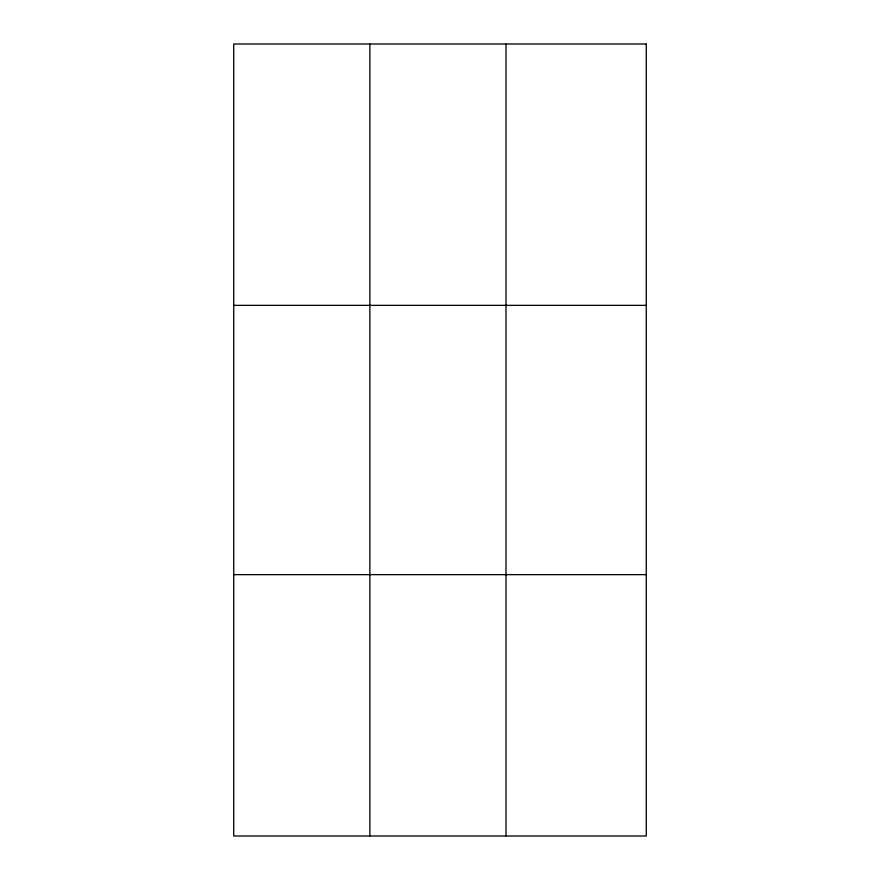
<?xml version="1.0" encoding="UTF-8"?>
<svg xmlns="http://www.w3.org/2000/svg" width="880" height="880" viewBox="0 0 880 880"><rect width="100%" height="100%" fill="white"/><g stroke="black" fill="none" stroke-linecap="round" stroke-linejoin="round"><path stroke-width="1.32" d="M369.875 836L369.875 44M506 836L506 44M233.739 305.36L646.261 305.36M233.739 574.64L646.261 574.64M646.261 44L646.261 836L233.739 836L233.739 44L646.261 44"/></g></svg>
